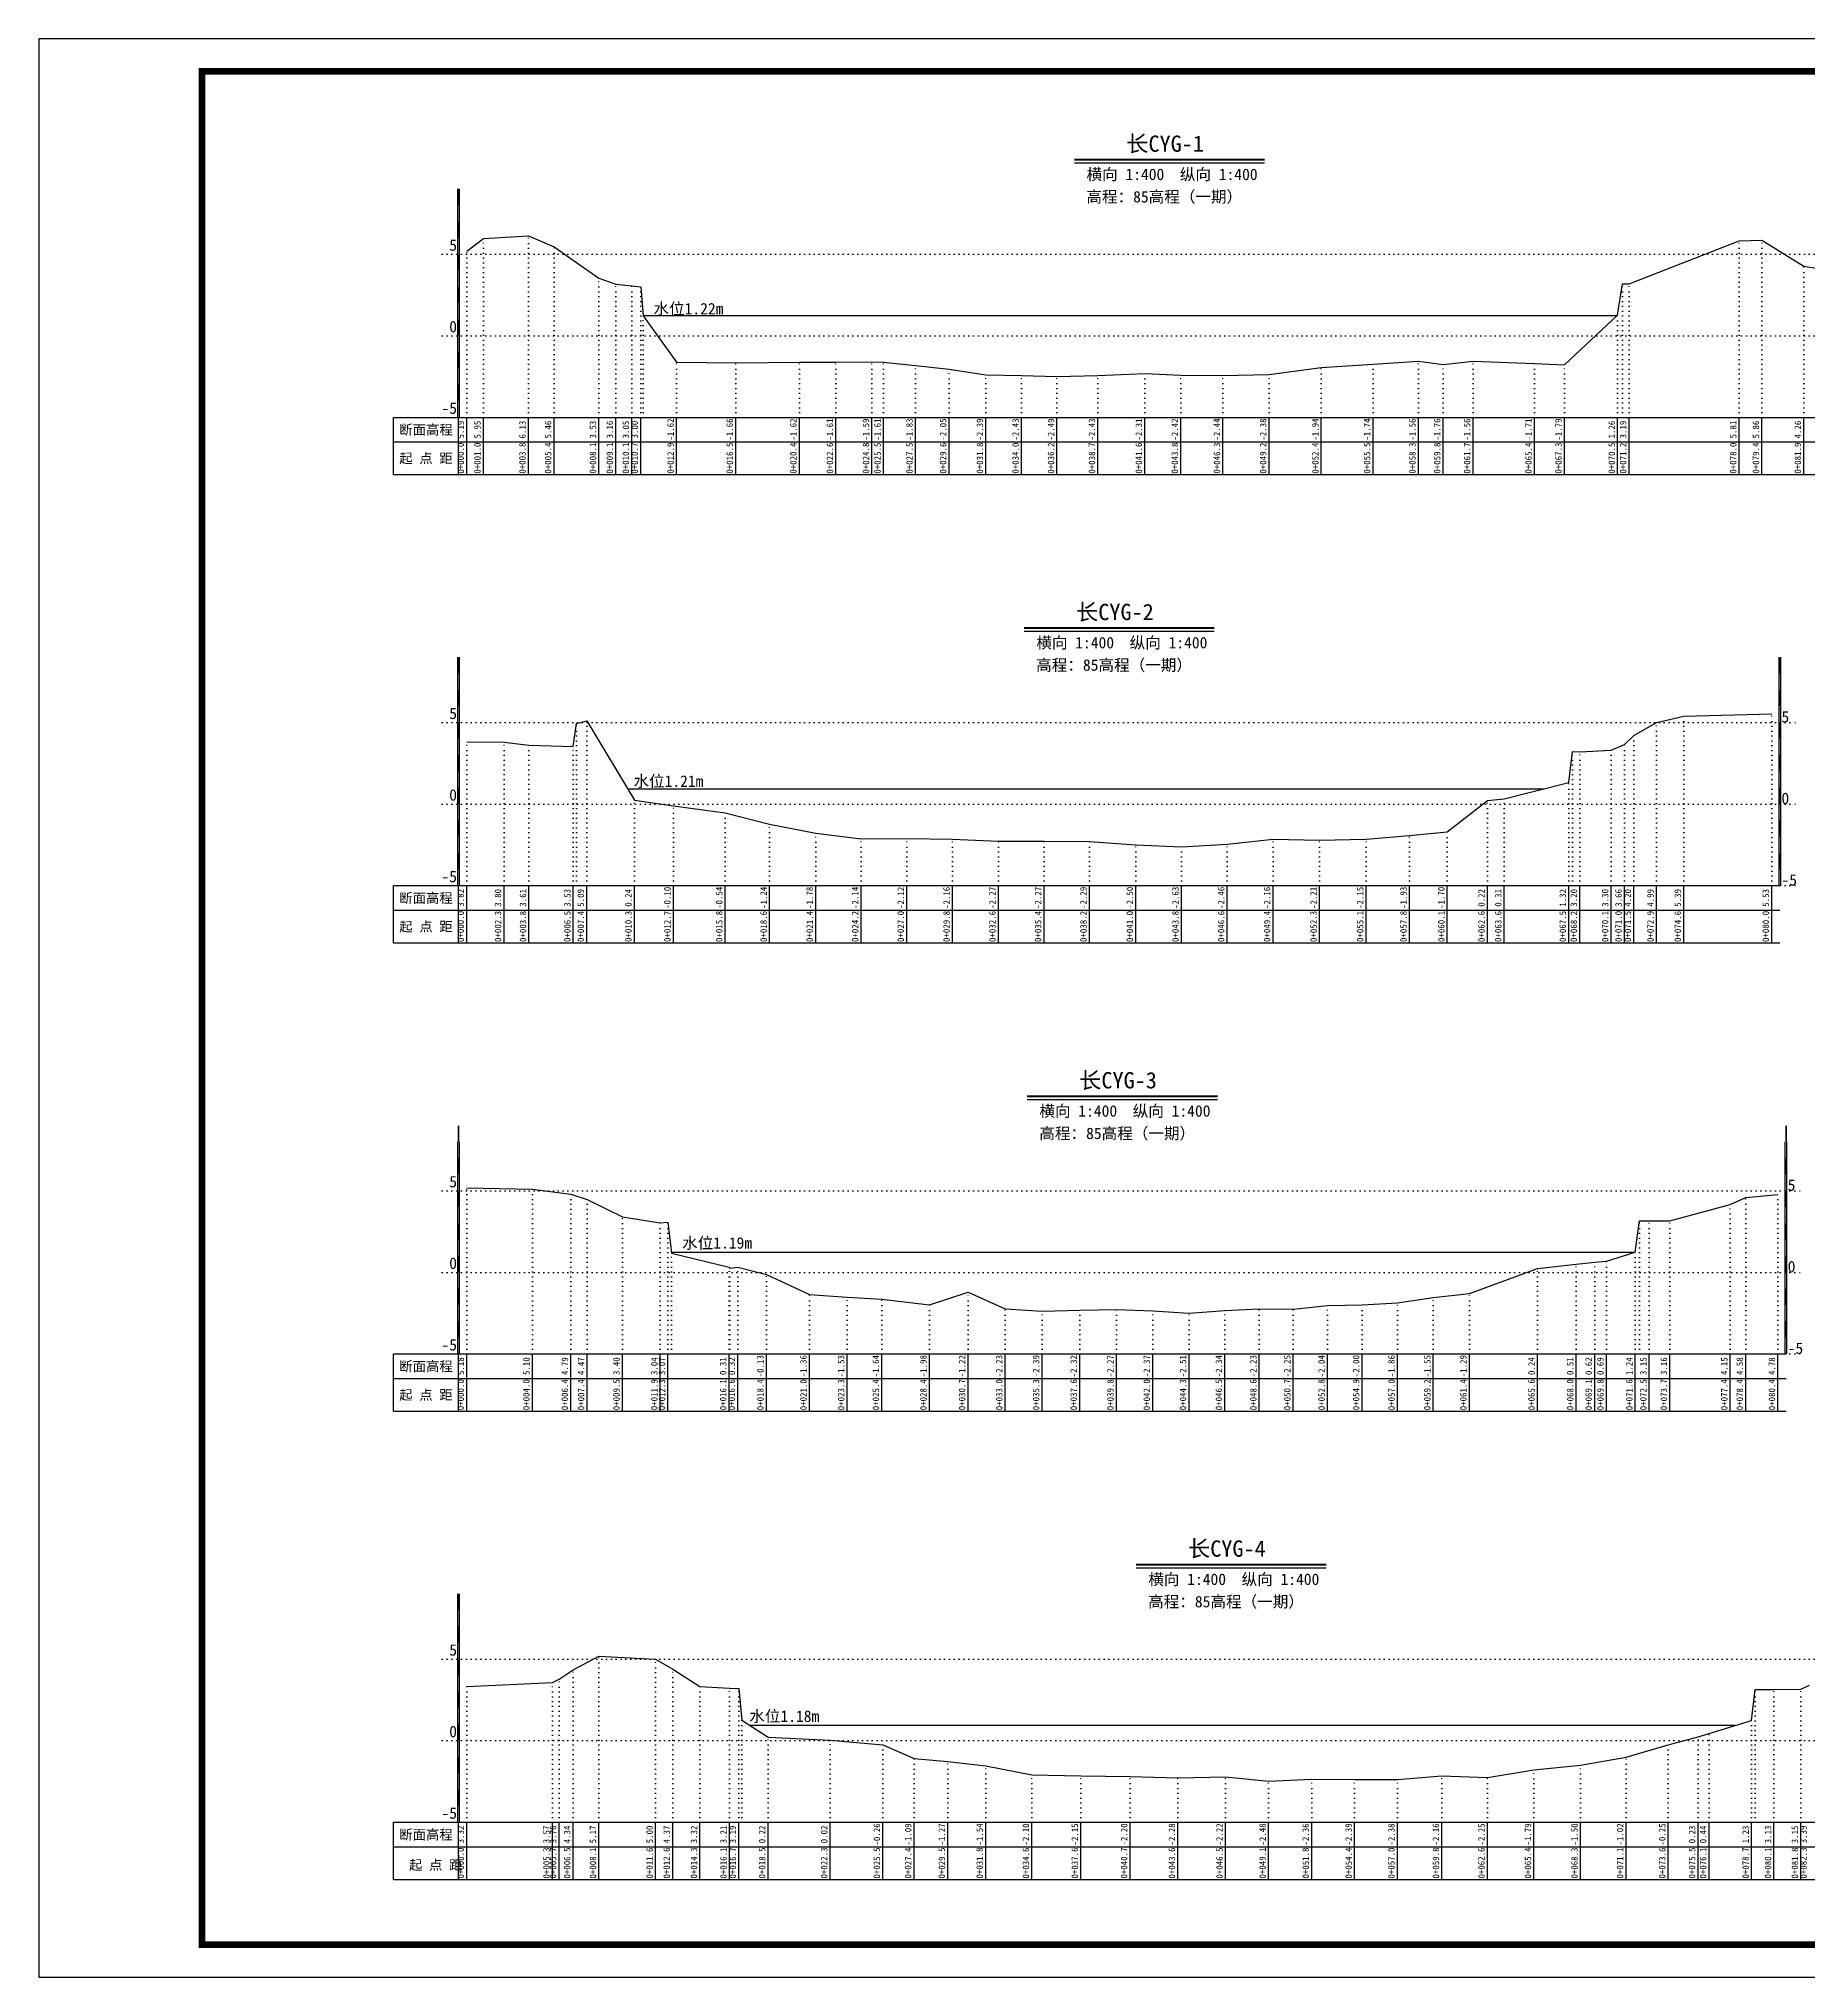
# Model space of a CAD drawing. Header units: millimetres. Extents: x 519117 to 519987, y 3371934 to 3372231.
# Drawn here: x 519116.5 to 519387.6, y 3371934.1 to 3372231.1 of the extents above; entities that cross this region are included whole.
import ezdxf
from ezdxf.enums import TextEntityAlignment as Align

# ---------------------------------------------------------------- set-up
doc = ezdxf.new("R2010")
doc.units = ezdxf.units.MM
doc.header["$LTSCALE"] = 0.4
doc.header["$MEASUREMENT"] = 0
doc.linetypes.add('X4', pattern=[1.6, 0, -1.6])
for name, color, linetype in [('DMX', 1, 'Continuous'), ('zdm1', 5, 'Continuous'), ('ZDMT5', 3, 'Continuous'), ('图框', 7, 'Continuous'), ('断面名称', 5, 'Continuous'), ('比例尺', 3, 'Continuous'), ('水位', 7, 'Continuous')]:
    doc.layers.add(name, color=color, linetype=linetype)
doc.styles.add('HDM', font='仿宋_GB2312.ttf')

msp = doc.modelspace()

# ---------------------------------------------------------------- linework, layer by layer
at = {"layer": 'DMX', "linetype": 'Continuous', "flags": 128}
for points in [[(519182.11, 3372198.54), (519184.66, 3372200.44), (519191.56, 3372200.89), (519195.48, 3372199.21), (519202.36, 3372194.39), (519204.93, 3372193.46), (519207.38, 3372193.19), (519208.76, 3372193.06), (519209.11, 3372188.59), (519214.26, 3372181.51), (519223.31, 3372181.41), (519233.06, 3372181.51), (519238.66, 3372181.54), (519244.18, 3372181.59), (519245.96, 3372181.54), (519250.86, 3372180.99), (519256.01, 3372180.44), (519261.63, 3372179.59), (519267.11, 3372179.49), (519272.53, 3372179.34), (519278.81, 3372179.49), (519285.98, 3372179.79), (519291.51, 3372179.51), (519297.96, 3372179.46), (519305.03, 3372179.61), (519313.03, 3372180.71), (519320.96, 3372181.21), (519327.91, 3372181.66), (519331.71, 3372181.16), (519336.28, 3372181.66), (519345.68, 3372181.29), (519350.28, 3372181.09), (519358.43, 3372188.71), (519359.18, 3372193.54), (519360.18, 3372193.54), (519377.06, 3372200.09), (519380.53, 3372200.21), (519386.96, 3372196.21), (519390.41, 3372195.64)], [(519182.11, 3372123.36), (519187.81, 3372123.31), (519191.63, 3372122.84), (519198.43, 3372122.64), (519198.93, 3372126.16), (519200.48, 3372126.54), (519207.78, 3372114.41), (519213.76, 3372113.56), (519221.71, 3372112.46), (519228.51, 3372110.71), (519235.56, 3372109.36), (519242.53, 3372108.46), (519249.51, 3372108.51), (519256.53, 3372108.41), (519263.56, 3372108.14), (519270.56, 3372108.14), (519277.51, 3372108.09), (519284.61, 3372107.56), (519291.61, 3372107.24), (519298.61, 3372107.66), (519305.63, 3372108.41), (519312.76, 3372108.29), (519319.91, 3372108.44), (519326.53, 3372108.99), (519332.33, 3372109.56), (519338.48, 3372114.36), (519341.06, 3372114.59), (519350.93, 3372117.11), (519351.53, 3372121.86), (519352.63, 3372121.81), (519357.43, 3372122.06), (519359.48, 3372122.96), (519360.91, 3372124.31), (519364.38, 3372126.29), (519368.56, 3372127.29), (519382.03, 3372127.64)], [(519182.11, 3372055.01), (519192.16, 3372054.81), (519198.06, 3372054.04), (519200.53, 3372053.24), (519205.96, 3372050.56), (519211.76, 3372049.66), (519212.93, 3372049.74), (519213.48, 3372045.01), (519222.31, 3372042.84), (519222.41, 3372042.71), (519223.63, 3372042.86), (519228.01, 3372041.74), (519234.61, 3372038.66), (519240.38, 3372038.24), (519245.71, 3372037.96), (519252.98, 3372037.11), (519258.91, 3372039.01), (519264.61, 3372036.49), (519270.26, 3372036.09), (519276.01, 3372036.26), (519281.63, 3372036.39), (519287.21, 3372036.14), (519292.76, 3372035.79), (519298.26, 3372036.21), (519303.53, 3372036.49), (519308.73, 3372036.44), (519313.98, 3372036.96), (519319.28, 3372037.06), (519324.71, 3372037.41), (519330.18, 3372038.19), (519335.71, 3372038.84), (519346.16, 3372042.66), (519352.08, 3372043.34), (519354.91, 3372043.61), (519356.71, 3372043.79), (519361.13, 3372045.16), (519361.78, 3372049.96), (519363.28, 3372049.94), (519366.43, 3372049.96), (519375.68, 3372052.44), (519378.06, 3372053.51), (519382.98, 3372054.01)], [(519182.11, 3371978.61), (519195.23, 3371979.24), (519196.26, 3371979.71), (519198.41, 3371981.16), (519202.36, 3371983.24), (519211.03, 3371982.81), (519213.66, 3371981.24), (519217.83, 3371978.61), (519222.36, 3371978.34), (519223.78, 3371978.29), (519224.26, 3371973.44), (519228.28, 3371970.86), (519237.78, 3371970.36), (519245.86, 3371969.66), (519250.66, 3371967.59), (519255.81, 3371967.14), (519261.61, 3371966.46), (519268.68, 3371965.06), (519276.18, 3371964.94), (519283.73, 3371964.81), (519291.06, 3371964.61), (519298.36, 3371964.76), (519304.96, 3371964.11), (519311.56, 3371964.41), (519318.13, 3371964.34), (519324.68, 3371964.36), (519331.51, 3371964.91), (519338.48, 3371964.69), (519345.61, 3371965.84), (519352.73, 3371966.56), (519359.73, 3371967.76), (519366.18, 3371969.69), (519370.76, 3371970.89), (519372.43, 3371971.41), (519378.96, 3371973.39), (519379.48, 3371978.16), (519382.38, 3371978.14), (519386.51, 3371978.19), (519387.83, 3371978.79)]]:
    msp.add_lwpolyline(points, dxfattribs=at)
at = {"layer": 'zdm1', "linetype": 'Continuous'}
for p, q in [((519180.73, 3372173.06), (519180.73, 3372208.06)), ((519180.98, 3372173.06), (519180.98, 3372208.06)), ((519170.86, 3372164.31), (519170.86, 3372173.06)), ((519170.86, 3372173.06), (519182.11, 3372173.06)), ((519180.86, 3372164.31), (519180.86, 3372173.06)), ((519182.11, 3372173.06), (519398.66, 3372173.06)), ((519170.86, 3372169.31), (519398.66, 3372169.31)), ((519170.86, 3372164.31), (519398.66, 3372164.31)), ((519180.73, 3372101.31), (519180.73, 3372136.31)), ((519180.98, 3372101.31), (519180.98, 3372136.31)), ((519383.16, 3372101.31), (519383.16, 3372136.31)), ((519383.41, 3372101.31), (519383.41, 3372136.31)), ((519170.86, 3372092.56), (519170.86, 3372101.31)), ((519170.86, 3372101.31), (519182.11, 3372101.31)), ((519180.86, 3372092.56), (519180.86, 3372101.31)), ((519182.11, 3372101.31), (519383.28, 3372101.31)), ((519170.86, 3372097.56), (519383.28, 3372097.56)), ((519170.86, 3372092.56), (519383.28, 3372092.56)), ((519180.73, 3372029.56), (519180.73, 3372062.06)), ((519180.98, 3372029.56), (519180.98, 3372062.06)), ((519384.11, 3372029.56), (519384.11, 3372062.06)), ((519384.36, 3372029.56), (519384.36, 3372062.06)), ((519170.86, 3372020.81), (519170.86, 3372029.56)), ((519170.86, 3372029.56), (519182.11, 3372029.56)), ((519180.86, 3372020.81), (519180.86, 3372029.56)), ((519182.11, 3372029.56), (519384.23, 3372029.56)), ((519170.86, 3372025.81), (519384.23, 3372025.81)), ((519170.86, 3372020.81), (519384.23, 3372020.81)), ((519180.73, 3371957.81), (519180.73, 3371992.81)), ((519180.98, 3371957.81), (519180.98, 3371992.81)), ((519170.86, 3371949.06), (519170.86, 3371957.81)), ((519170.86, 3371957.81), (519182.11, 3371957.81)), ((519180.86, 3371949.06), (519180.86, 3371957.81)), ((519182.11, 3371957.81), (519417.58, 3371957.81)), ((519170.86, 3371954.06), (519417.58, 3371954.06)), ((519170.86, 3371949.06), (519417.58, 3371949.06))]:
    msp.add_line(p, q, dxfattribs=at)
at = {"layer": 'zdm1', "linetype": 'X4'}
for p, q in [((519178.36, 3372198.06), (519401.16, 3372198.06)), ((519178.36, 3372185.56), (519401.16, 3372185.56)), ((519178.36, 3372173.06), (519401.16, 3372173.06)), ((519178.36, 3372126.31), (519385.78, 3372126.31)), ((519178.36, 3372113.81), (519385.78, 3372113.81)), ((519178.36, 3372101.31), (519385.78, 3372101.31)), ((519178.36, 3372054.56), (519386.73, 3372054.56)), ((519178.36, 3372042.06), (519386.73, 3372042.06)), ((519178.36, 3372029.56), (519386.73, 3372029.56)), ((519178.36, 3371982.81), (519420.08, 3371982.81)), ((519178.36, 3371970.31), (519420.08, 3371970.31)), ((519178.36, 3371957.81), (519420.08, 3371957.81))]:
    msp.add_line(p, q, dxfattribs=at)
at = {"layer": 'zdm1', "linetype": 'Continuous', "flags": 128}
for points in [[(519180.86, 3372205.56, 0.25, 0.25, 0), (519180.86, 3372208.06, 0.25, 0.25, 0)], [(519180.86, 3372200.56, 0.25, 0.25, 0), (519180.86, 3372203.06, 0.25, 0.25, 0)], [(519180.86, 3372195.56, 0.25, 0.25, 0), (519180.86, 3372198.06, 0.25, 0.25, 0)], [(519180.86, 3372190.56, 0.25, 0.25, 0), (519180.86, 3372193.06, 0.25, 0.25, 0)], [(519180.86, 3372185.56, 0.25, 0.25, 0), (519180.86, 3372188.06, 0.25, 0.25, 0)], [(519180.86, 3372180.56, 0.25, 0.25, 0), (519180.86, 3372183.06, 0.25, 0.25, 0)], [(519180.86, 3372175.56, 0.25, 0.25, 0), (519180.86, 3372178.06, 0.25, 0.25, 0)], [(519180.86, 3372133.81, 0.25, 0.25, 0), (519180.86, 3372136.31, 0.25, 0.25, 0)], [(519383.28, 3372133.81, 0.25, 0.25, 0), (519383.28, 3372136.31, 0.25, 0.25, 0)], [(519180.86, 3372128.81, 0.25, 0.25, 0), (519180.86, 3372131.31, 0.25, 0.25, 0)], [(519383.28, 3372128.81, 0.25, 0.25, 0), (519383.28, 3372131.31, 0.25, 0.25, 0)], [(519180.86, 3372123.81, 0.25, 0.25, 0), (519180.86, 3372126.31, 0.25, 0.25, 0)], [(519383.28, 3372123.81, 0.25, 0.25, 0), (519383.28, 3372126.31, 0.25, 0.25, 0)], [(519180.86, 3372118.81, 0.25, 0.25, 0), (519180.86, 3372121.31, 0.25, 0.25, 0)], [(519383.28, 3372118.81, 0.25, 0.25, 0), (519383.28, 3372121.31, 0.25, 0.25, 0)], [(519180.86, 3372113.81, 0.25, 0.25, 0), (519180.86, 3372116.31, 0.25, 0.25, 0)], [(519383.28, 3372113.81, 0.25, 0.25, 0), (519383.28, 3372116.31, 0.25, 0.25, 0)], [(519180.86, 3372108.81, 0.25, 0.25, 0), (519180.86, 3372111.31, 0.25, 0.25, 0)], [(519383.28, 3372108.81, 0.25, 0.25, 0), (519383.28, 3372111.31, 0.25, 0.25, 0)], [(519180.86, 3372103.81, 0.25, 0.25, 0), (519180.86, 3372106.31, 0.25, 0.25, 0)], [(519383.28, 3372103.81, 0.25, 0.25, 0), (519383.28, 3372106.31, 0.25, 0.25, 0)], [(519180.86, 3372062.06, 0.25, 0.25, 0), (519180.86, 3372064.56, 0.25, 0.25, 0)], [(519384.23, 3372062.06, 0.25, 0.25, 0), (519384.23, 3372064.56, 0.25, 0.25, 0)], [(519180.86, 3372057.06, 0.25, 0.25, 0), (519180.86, 3372059.56, 0.25, 0.25, 0)], [(519384.23, 3372057.06, 0.25, 0.25, 0), (519384.23, 3372059.56, 0.25, 0.25, 0)], [(519180.86, 3372052.06, 0.25, 0.25, 0), (519180.86, 3372054.56, 0.25, 0.25, 0)], [(519384.23, 3372052.06, 0.25, 0.25, 0), (519384.23, 3372054.56, 0.25, 0.25, 0)], [(519180.86, 3372047.06, 0.25, 0.25, 0), (519180.86, 3372049.56, 0.25, 0.25, 0)], [(519384.23, 3372047.06, 0.25, 0.25, 0), (519384.23, 3372049.56, 0.25, 0.25, 0)], [(519180.86, 3372042.06, 0.25, 0.25, 0), (519180.86, 3372044.56, 0.25, 0.25, 0)], [(519384.23, 3372042.06, 0.25, 0.25, 0), (519384.23, 3372044.56, 0.25, 0.25, 0)], [(519180.86, 3372037.06, 0.25, 0.25, 0), (519180.86, 3372039.56, 0.25, 0.25, 0)], [(519384.23, 3372037.06, 0.25, 0.25, 0), (519384.23, 3372039.56, 0.25, 0.25, 0)], [(519180.86, 3372032.06, 0.25, 0.25, 0), (519180.86, 3372034.56, 0.25, 0.25, 0)], [(519384.23, 3372032.06, 0.25, 0.25, 0), (519384.23, 3372034.56, 0.25, 0.25, 0)], [(519180.86, 3371990.31, 0.25, 0.25, 0), (519180.86, 3371992.81, 0.25, 0.25, 0)], [(519180.86, 3371985.31, 0.25, 0.25, 0), (519180.86, 3371987.81, 0.25, 0.25, 0)], [(519180.86, 3371980.31, 0.25, 0.25, 0), (519180.86, 3371982.81, 0.25, 0.25, 0)], [(519180.86, 3371975.31, 0.25, 0.25, 0), (519180.86, 3371977.81, 0.25, 0.25, 0)], [(519180.86, 3371970.31, 0.25, 0.25, 0), (519180.86, 3371972.81, 0.25, 0.25, 0)], [(519180.86, 3371965.31, 0.25, 0.25, 0), (519180.86, 3371967.81, 0.25, 0.25, 0)], [(519180.86, 3371960.31, 0.25, 0.25, 0), (519180.86, 3371962.81, 0.25, 0.25, 0)], [(519180.86, 3371950.31, 0.25, 0.25, 0), (519180.86, 3371952.81, 0.25, 0.25, 0)]]:
    msp.add_lwpolyline(points, format="xyseb", dxfattribs=at)
at = {"layer": 'ZDMT5', "linetype": 'X4'}
for p, q in [((519184.66, 3372173.06), (519184.66, 3372200.44)), ((519191.56, 3372173.06), (519191.56, 3372200.89)), ((519182.11, 3372173.06), (519182.11, 3372198.54)), ((519195.48, 3372173.06), (519195.48, 3372199.21)), ((519377.06, 3372173.06), (519377.06, 3372200.09)), ((519380.53, 3372173.06), (519380.53, 3372200.21)), ((519386.96, 3372173.06), (519386.96, 3372196.21)), ((519202.36, 3372173.06), (519202.36, 3372194.39)), ((519204.93, 3372173.06), (519204.93, 3372193.46)), ((519207.38, 3372173.06), (519207.38, 3372193.19)), ((519208.76, 3372173.06), (519208.76, 3372193.06)), ((519359.18, 3372173.06), (519359.18, 3372193.54)), ((519360.18, 3372173.06), (519360.18, 3372193.54)), ((519209.11, 3372173.06), (519209.11, 3372188.59)), ((519358.43, 3372173.06), (519358.43, 3372188.71)), ((519214.26, 3372173.06), (519214.26, 3372181.51)), ((519223.31, 3372173.06), (519223.31, 3372181.41)), ((519233.06, 3372173.06), (519233.06, 3372181.51)), ((519238.66, 3372173.06), (519238.66, 3372181.54)), ((519244.18, 3372173.06), (519244.18, 3372181.59)), ((519245.96, 3372173.06), (519245.96, 3372181.54)), ((519250.86, 3372173.06), (519250.86, 3372180.99)), ((519256.01, 3372173.06), (519256.01, 3372180.44)), ((519261.63, 3372173.06), (519261.63, 3372179.59)), ((519285.98, 3372173.06), (519285.98, 3372179.79)), ((519305.03, 3372173.06), (519305.03, 3372179.61)), ((519313.03, 3372173.06), (519313.03, 3372180.71)), ((519320.96, 3372173.06), (519320.96, 3372181.21)), ((519327.91, 3372173.06), (519327.91, 3372181.66)), ((519331.71, 3372173.06), (519331.71, 3372181.16)), ((519336.28, 3372173.06), (519336.28, 3372181.66)), ((519345.68, 3372173.06), (519345.68, 3372181.29)), ((519350.28, 3372173.06), (519350.28, 3372181.09)), ((519267.11, 3372173.06), (519267.11, 3372179.49)), ((519272.53, 3372173.06), (519272.53, 3372179.34)), ((519278.81, 3372173.06), (519278.81, 3372179.49)), ((519291.51, 3372173.06), (519291.51, 3372179.51)), ((519297.96, 3372173.06), (519297.96, 3372179.46)), ((519198.93, 3372101.31), (519198.93, 3372126.16)), ((519200.48, 3372101.31), (519200.48, 3372126.54)), ((519364.38, 3372101.31), (519364.38, 3372126.29)), ((519368.56, 3372101.31), (519368.56, 3372127.29)), ((519382.03, 3372101.31), (519382.03, 3372127.64)), ((519182.11, 3372101.31), (519182.11, 3372123.36)), ((519187.81, 3372101.31), (519187.81, 3372123.31)), ((519360.91, 3372101.31), (519360.91, 3372124.31)), ((519191.63, 3372101.31), (519191.63, 3372122.84)), ((519198.43, 3372101.31), (519198.43, 3372122.64)), ((519351.53, 3372101.31), (519351.53, 3372121.86)), ((519352.63, 3372101.31), (519352.63, 3372121.81)), ((519357.43, 3372101.31), (519357.43, 3372122.06)), ((519359.48, 3372101.31), (519359.48, 3372122.96)), ((519207.78, 3372101.31), (519207.78, 3372114.41)), ((519338.48, 3372101.31), (519338.48, 3372114.36)), ((519341.06, 3372101.31), (519341.06, 3372114.59)), ((519350.93, 3372101.31), (519350.93, 3372117.11)), ((519213.76, 3372101.31), (519213.76, 3372113.56)), ((519221.71, 3372101.31), (519221.71, 3372112.46)), ((519228.51, 3372101.31), (519228.51, 3372110.71)), ((519235.56, 3372101.31), (519235.56, 3372109.36)), ((519242.53, 3372101.31), (519242.53, 3372108.46)), ((519249.51, 3372101.31), (519249.51, 3372108.51)), ((519256.53, 3372101.31), (519256.53, 3372108.41)), ((519305.63, 3372101.31), (519305.63, 3372108.41)), ((519319.91, 3372101.31), (519319.91, 3372108.44)), ((519326.53, 3372101.31), (519326.53, 3372108.99)), ((519332.33, 3372101.31), (519332.33, 3372109.56)), ((519263.56, 3372101.31), (519263.56, 3372108.14)), ((519270.56, 3372101.31), (519270.56, 3372108.14)), ((519277.51, 3372101.31), (519277.51, 3372108.09)), ((519284.61, 3372101.31), (519284.61, 3372107.56)), ((519291.61, 3372101.31), (519291.61, 3372107.24)), ((519298.61, 3372101.31), (519298.61, 3372107.66)), ((519312.76, 3372101.31), (519312.76, 3372108.29)), ((519182.11, 3372029.56), (519182.11, 3372055.01)), ((519192.16, 3372029.56), (519192.16, 3372054.81)), ((519198.06, 3372029.56), (519198.06, 3372054.04)), ((519200.53, 3372029.56), (519200.53, 3372053.24)), ((519375.68, 3372029.56), (519375.68, 3372052.44)), ((519378.06, 3372029.56), (519378.06, 3372053.51)), ((519382.98, 3372029.56), (519382.98, 3372054.01)), ((519205.96, 3372029.56), (519205.96, 3372050.56)), ((519211.76, 3372029.56), (519211.76, 3372049.66)), ((519212.93, 3372029.56), (519212.93, 3372049.74)), ((519361.78, 3372029.56), (519361.78, 3372049.96)), ((519363.28, 3372029.56), (519363.28, 3372049.94)), ((519366.43, 3372029.56), (519366.43, 3372049.96)), ((519213.48, 3372029.56), (519213.48, 3372045.01)), ((519352.08, 3372029.56), (519352.08, 3372043.34)), ((519354.91, 3372029.56), (519354.91, 3372043.61)), ((519356.71, 3372029.56), (519356.71, 3372043.79)), ((519361.13, 3372029.56), (519361.13, 3372045.16)), ((519222.31, 3372029.56), (519222.31, 3372042.84)), ((519222.41, 3372029.56), (519222.41, 3372042.71)), ((519223.63, 3372029.56), (519223.63, 3372042.86)), ((519228.01, 3372029.56), (519228.01, 3372041.74)), ((519346.16, 3372029.56), (519346.16, 3372042.66)), ((519234.61, 3372029.56), (519234.61, 3372038.66)), ((519240.38, 3372029.56), (519240.38, 3372038.24)), ((519245.71, 3372029.56), (519245.71, 3372037.96)), ((519252.98, 3372029.56), (519252.98, 3372037.11)), ((519258.91, 3372029.56), (519258.91, 3372039.01)), ((519319.28, 3372029.56), (519319.28, 3372037.06)), ((519324.71, 3372029.56), (519324.71, 3372037.41)), ((519330.18, 3372029.56), (519330.18, 3372038.19)), ((519335.71, 3372029.56), (519335.71, 3372038.84)), ((519264.61, 3372029.56), (519264.61, 3372036.49)), ((519270.26, 3372029.56), (519270.26, 3372036.09)), ((519276.01, 3372029.56), (519276.01, 3372036.26)), ((519281.63, 3372029.56), (519281.63, 3372036.39)), ((519287.21, 3372029.56), (519287.21, 3372036.14)), ((519292.76, 3372029.56), (519292.76, 3372035.79)), ((519298.26, 3372029.56), (519298.26, 3372036.21)), ((519303.53, 3372029.56), (519303.53, 3372036.49)), ((519308.73, 3372029.56), (519308.73, 3372036.44)), ((519313.98, 3372029.56), (519313.98, 3372036.96)), ((519198.41, 3371957.81), (519198.41, 3371981.16)), ((519202.36, 3371957.81), (519202.36, 3371983.24)), ((519211.03, 3371957.81), (519211.03, 3371982.81)), ((519213.66, 3371957.81), (519213.66, 3371981.24)), ((519182.11, 3371957.81), (519182.11, 3371978.61)), ((519195.23, 3371957.81), (519195.23, 3371979.24)), ((519196.26, 3371957.81), (519196.26, 3371979.71)), ((519217.83, 3371957.81), (519217.83, 3371978.61)), ((519222.36, 3371957.81), (519222.36, 3371978.34)), ((519223.78, 3371957.81), (519223.78, 3371978.29)), ((519379.48, 3371957.81), (519379.48, 3371978.16)), ((519382.38, 3371957.81), (519382.38, 3371978.14)), ((519386.51, 3371957.81), (519386.51, 3371978.19)), ((519224.26, 3371957.81), (519224.26, 3371973.44)), ((519378.96, 3371957.81), (519378.96, 3371973.39)), ((519228.28, 3371957.81), (519228.28, 3371970.86)), ((519237.78, 3371957.81), (519237.78, 3371970.36)), ((519245.86, 3371957.81), (519245.86, 3371969.66)), ((519366.18, 3371957.81), (519366.18, 3371969.69)), ((519370.76, 3371957.81), (519370.76, 3371970.89)), ((519372.43, 3371957.81), (519372.43, 3371971.41)), ((519250.66, 3371957.81), (519250.66, 3371967.59)), ((519255.81, 3371957.81), (519255.81, 3371967.14)), ((519261.61, 3371957.81), (519261.61, 3371966.46)), ((519345.61, 3371957.81), (519345.61, 3371965.84)), ((519352.73, 3371957.81), (519352.73, 3371966.56)), ((519359.73, 3371957.81), (519359.73, 3371967.76)), ((519268.68, 3371957.81), (519268.68, 3371965.06)), ((519276.18, 3371957.81), (519276.18, 3371964.94)), ((519283.73, 3371957.81), (519283.73, 3371964.81)), ((519291.06, 3371957.81), (519291.06, 3371964.61)), ((519298.36, 3371957.81), (519298.36, 3371964.76)), ((519304.96, 3371957.81), (519304.96, 3371964.11)), ((519311.56, 3371957.81), (519311.56, 3371964.41)), ((519318.13, 3371957.81), (519318.13, 3371964.34)), ((519324.68, 3371957.81), (519324.68, 3371964.36)), ((519331.51, 3371957.81), (519331.51, 3371964.91)), ((519338.48, 3371957.81), (519338.48, 3371964.69))]:
    msp.add_line(p, q, dxfattribs=at)
at = {"layer": 'ZDMT5', "linetype": 'Continuous'}
for p, q in [((519182.11, 3372164.31), (519182.11, 3372173.06)), ((519184.66, 3372164.31), (519184.66, 3372173.06)), ((519191.56, 3372164.31), (519191.56, 3372173.06)), ((519195.48, 3372164.31), (519195.48, 3372173.06)), ((519202.36, 3372164.31), (519202.36, 3372173.06)), ((519204.93, 3372164.31), (519204.93, 3372173.06)), ((519207.38, 3372164.31), (519207.38, 3372173.06)), ((519208.76, 3372164.31), (519208.76, 3372173.06)), ((519214.26, 3372164.31), (519214.26, 3372173.06)), ((519223.31, 3372164.31), (519223.31, 3372173.06)), ((519233.06, 3372164.31), (519233.06, 3372173.06)), ((519238.66, 3372164.31), (519238.66, 3372173.06)), ((519244.18, 3372164.31), (519244.18, 3372173.06)), ((519245.96, 3372164.31), (519245.96, 3372173.06)), ((519250.86, 3372164.31), (519250.86, 3372173.06)), ((519256.01, 3372164.31), (519256.01, 3372173.06)), ((519261.63, 3372164.31), (519261.63, 3372173.06)), ((519267.11, 3372164.31), (519267.11, 3372173.06)), ((519272.53, 3372164.31), (519272.53, 3372173.06)), ((519278.81, 3372164.31), (519278.81, 3372173.06)), ((519285.98, 3372164.31), (519285.98, 3372173.06)), ((519291.51, 3372164.31), (519291.51, 3372173.06)), ((519297.96, 3372164.31), (519297.96, 3372173.06)), ((519305.03, 3372164.31), (519305.03, 3372173.06)), ((519313.03, 3372164.31), (519313.03, 3372173.06)), ((519320.96, 3372164.31), (519320.96, 3372173.06)), ((519327.91, 3372164.31), (519327.91, 3372173.06)), ((519331.71, 3372164.31), (519331.71, 3372173.06)), ((519336.28, 3372164.31), (519336.28, 3372173.06)), ((519345.68, 3372164.31), (519345.68, 3372173.06)), ((519350.28, 3372164.31), (519350.28, 3372173.06)), ((519358.43, 3372164.31), (519358.43, 3372173.06)), ((519360.18, 3372164.31), (519360.18, 3372173.06)), ((519377.06, 3372164.31), (519377.06, 3372173.06)), ((519380.53, 3372164.31), (519380.53, 3372173.06)), ((519386.96, 3372164.31), (519386.96, 3372173.06)), ((519182.11, 3372092.56), (519182.11, 3372101.31)), ((519187.81, 3372092.56), (519187.81, 3372101.31)), ((519191.63, 3372092.56), (519191.63, 3372101.31)), ((519198.43, 3372092.56), (519198.43, 3372101.31)), ((519200.48, 3372092.56), (519200.48, 3372101.31)), ((519207.78, 3372092.56), (519207.78, 3372101.31)), ((519213.76, 3372092.56), (519213.76, 3372101.31)), ((519221.71, 3372092.56), (519221.71, 3372101.31)), ((519228.51, 3372092.56), (519228.51, 3372101.31)), ((519235.56, 3372092.56), (519235.56, 3372101.31)), ((519242.53, 3372092.56), (519242.53, 3372101.31)), ((519249.51, 3372092.56), (519249.51, 3372101.31)), ((519256.53, 3372092.56), (519256.53, 3372101.31)), ((519263.56, 3372092.56), (519263.56, 3372101.31)), ((519270.56, 3372092.56), (519270.56, 3372101.31)), ((519277.51, 3372092.56), (519277.51, 3372101.31)), ((519284.61, 3372092.56), (519284.61, 3372101.31)), ((519291.61, 3372092.56), (519291.61, 3372101.31)), ((519298.61, 3372092.56), (519298.61, 3372101.31)), ((519305.63, 3372092.56), (519305.63, 3372101.31)), ((519312.76, 3372092.56), (519312.76, 3372101.31)), ((519319.91, 3372092.56), (519319.91, 3372101.31)), ((519326.53, 3372092.56), (519326.53, 3372101.31)), ((519332.33, 3372092.56), (519332.33, 3372101.31)), ((519338.48, 3372092.56), (519338.48, 3372101.31)), ((519341.06, 3372092.56), (519341.06, 3372101.31)), ((519350.93, 3372092.56), (519350.93, 3372101.31)), ((519352.63, 3372092.56), (519352.63, 3372101.31)), ((519357.43, 3372092.56), (519357.43, 3372101.31)), ((519359.48, 3372092.56), (519359.48, 3372101.31)), ((519360.91, 3372092.56), (519360.91, 3372101.31)), ((519364.38, 3372092.56), (519364.38, 3372101.31)), ((519368.56, 3372092.56), (519368.56, 3372101.31)), ((519382.03, 3372092.56), (519382.03, 3372101.31)), ((519182.11, 3372020.81), (519182.11, 3372029.56)), ((519192.16, 3372020.81), (519192.16, 3372029.56)), ((519198.06, 3372020.81), (519198.06, 3372029.56)), ((519200.53, 3372020.81), (519200.53, 3372029.56)), ((519205.96, 3372020.81), (519205.96, 3372029.56)), ((519211.76, 3372020.81), (519211.76, 3372029.56)), ((519212.93, 3372020.81), (519212.93, 3372029.56)), ((519222.31, 3372020.81), (519222.31, 3372029.56)), ((519223.63, 3372020.81), (519223.63, 3372029.56)), ((519228.01, 3372020.81), (519228.01, 3372029.56)), ((519234.61, 3372020.81), (519234.61, 3372029.56)), ((519240.38, 3372020.81), (519240.38, 3372029.56)), ((519245.71, 3372020.81), (519245.71, 3372029.56)), ((519252.98, 3372020.81), (519252.98, 3372029.56)), ((519258.91, 3372020.81), (519258.91, 3372029.56)), ((519264.61, 3372020.81), (519264.61, 3372029.56)), ((519270.26, 3372020.81), (519270.26, 3372029.56)), ((519276.01, 3372020.81), (519276.01, 3372029.56)), ((519281.63, 3372020.81), (519281.63, 3372029.56)), ((519287.21, 3372020.81), (519287.21, 3372029.56)), ((519292.76, 3372020.81), (519292.76, 3372029.56)), ((519298.26, 3372020.81), (519298.26, 3372029.56)), ((519303.53, 3372020.81), (519303.53, 3372029.56)), ((519308.73, 3372020.81), (519308.73, 3372029.56)), ((519313.98, 3372020.81), (519313.98, 3372029.56)), ((519319.28, 3372020.81), (519319.28, 3372029.56)), ((519324.71, 3372020.81), (519324.71, 3372029.56)), ((519330.18, 3372020.81), (519330.18, 3372029.56)), ((519335.71, 3372020.81), (519335.71, 3372029.56)), ((519346.16, 3372020.81), (519346.16, 3372029.56)), ((519352.08, 3372020.81), (519352.08, 3372029.56)), ((519354.91, 3372020.81), (519354.91, 3372029.56)), ((519356.71, 3372020.81), (519356.71, 3372029.56)), ((519361.13, 3372020.81), (519361.13, 3372029.56)), ((519363.28, 3372020.81), (519363.28, 3372029.56)), ((519366.43, 3372020.81), (519366.43, 3372029.56)), ((519375.68, 3372020.81), (519375.68, 3372029.56)), ((519378.06, 3372020.81), (519378.06, 3372029.56)), ((519382.98, 3372020.81), (519382.98, 3372029.56)), ((519182.11, 3371949.06), (519182.11, 3371957.81)), ((519195.23, 3371949.06), (519195.23, 3371957.81)), ((519196.26, 3371949.06), (519196.26, 3371957.81)), ((519198.41, 3371949.06), (519198.41, 3371957.81)), ((519202.36, 3371949.06), (519202.36, 3371957.81)), ((519211.03, 3371949.06), (519211.03, 3371957.81)), ((519213.66, 3371949.06), (519213.66, 3371957.81)), ((519217.83, 3371949.06), (519217.83, 3371957.81)), ((519222.36, 3371949.06), (519222.36, 3371957.81)), ((519223.78, 3371949.06), (519223.78, 3371957.81)), ((519228.28, 3371949.06), (519228.28, 3371957.81)), ((519237.78, 3371949.06), (519237.78, 3371957.81)), ((519245.86, 3371949.06), (519245.86, 3371957.81)), ((519250.66, 3371949.06), (519250.66, 3371957.81)), ((519255.81, 3371949.06), (519255.81, 3371957.81)), ((519261.61, 3371949.06), (519261.61, 3371957.81)), ((519268.68, 3371949.06), (519268.68, 3371957.81)), ((519276.18, 3371949.06), (519276.18, 3371957.81)), ((519283.73, 3371949.06), (519283.73, 3371957.81)), ((519291.06, 3371949.06), (519291.06, 3371957.81)), ((519298.36, 3371949.06), (519298.36, 3371957.81)), ((519304.96, 3371949.06), (519304.96, 3371957.81)), ((519311.56, 3371949.06), (519311.56, 3371957.81)), ((519318.13, 3371949.06), (519318.13, 3371957.81)), ((519324.68, 3371949.06), (519324.68, 3371957.81)), ((519331.51, 3371949.06), (519331.51, 3371957.81)), ((519338.48, 3371949.06), (519338.48, 3371957.81)), ((519345.61, 3371949.06), (519345.61, 3371957.81)), ((519352.73, 3371949.06), (519352.73, 3371957.81)), ((519359.73, 3371949.06), (519359.73, 3371957.81)), ((519366.18, 3371949.06), (519366.18, 3371957.81)), ((519370.76, 3371949.06), (519370.76, 3371957.81)), ((519372.43, 3371949.06), (519372.43, 3371957.81)), ((519378.96, 3371949.06), (519378.96, 3371957.81)), ((519382.38, 3371949.06), (519382.38, 3371957.81)), ((519386.51, 3371949.06), (519386.51, 3371957.81))]:
    msp.add_line(p, q, dxfattribs=at)
at = {"layer": '图框', "flags": 128}
msp.add_lwpolyline([(519116.53, 3371934.06), (519536.53, 3371934.06), (519536.53, 3372231.06), (519116.53, 3372231.06)], close=True, dxfattribs=at)
at = {"layer": '图框', "const_width": 1, "flags": 128}
msp.add_lwpolyline([(519141.53, 3371939.06), (519531.53, 3371939.06), (519531.53, 3372226.06), (519141.53, 3372226.06)], close=True, dxfattribs=at)
at = {"layer": '比例尺', "color": 3, "linetype": 'Continuous', "lineweight": 40}
for p, q in [((519275.2, 3372212.56), (519304.32, 3372212.56)), ((519267.51, 3372140.81), (519296.63, 3372140.81)), ((519267.98, 3372069.06), (519297.11, 3372069.06)), ((519284.66, 3371997.31), (519313.78, 3371997.31))]:
    msp.add_line(p, q, dxfattribs=at)
at = {"layer": '比例尺', "color": 3, "linetype": 'Continuous'}
for p, q in [((519275.2, 3372212.06), (519304.32, 3372212.06)), ((519267.51, 3372140.31), (519296.63, 3372140.31)), ((519267.98, 3372068.56), (519297.11, 3372068.56)), ((519284.66, 3371996.81), (519313.78, 3371996.81))]:
    msp.add_line(p, q, dxfattribs=at)
at = {"layer": '水位', "color": 6, "linetype": 'Continuous', "flags": 128}
for points in [[(519358.31, 3372188.6), (519209.11, 3372188.6)], [(519206.74, 3372116.15), (519347.17, 3372116.15)], [(519213.47, 3372045.17), (519361.13, 3372045.17)], [(519225.45, 3371972.68), (519376.61, 3371972.68)]]:
    msp.add_lwpolyline(points, dxfattribs=at)

# ---------------------------------------------------------------- texts
at = {"layer": 'zdm1', "linetype": 'Continuous', "style": 'HDM'}
for s, p in [('5', (519180.61, 3372198.06)), ('0', (519180.61, 3372185.56)), ('-5', (519180.61, 3372173.06)), ('5', (519180.61, 3372126.31)), ('0', (519180.61, 3372113.81)), ('-5', (519180.61, 3372101.31)), ('5', (519180.61, 3372054.56)), ('0', (519180.61, 3372042.06)), ('-5', (519180.61, 3372029.56)), ('5', (519180.61, 3371982.81)), ('0', (519180.61, 3371970.31)), ('-5', (519180.61, 3371957.81))]:
    msp.add_text(s, height=1.75, dxfattribs=at).set_placement(p, align=Align.BOTTOM_RIGHT)
for s, p in [('断面高程', (519175.86, 3372171.19)), ('起 点 距', (519175.86, 3372166.81)), ('断面高程', (519175.86, 3372099.44)), ('起 点 距', (519175.86, 3372095.06)), ('断面高程', (519175.86, 3372027.69)), ('起 点 距', (519175.86, 3372023.31)), ('断面高程', (519175.86, 3371955.94)), ('起 点 距', (519177.35, 3371951.29))]:
    msp.add_text(s, height=1.5, dxfattribs=at).set_placement(p, align=Align.MIDDLE)
for s, p in [('5', (519383.53, 3372126.31)), ('0', (519383.53, 3372113.81)), ('-5', (519383.53, 3372101.31)), ('5', (519384.48, 3372054.56)), ('0', (519384.48, 3372042.06)), ('-5', (519384.48, 3372029.56))]:
    msp.add_text(s, height=1.75, dxfattribs=at).set_placement(p)
at = {"layer": 'ZDMT5', "linetype": 'Continuous', "style": 'HDM'}
for s, p in [('5.19', (519181.98, 3372171.19)), ('5.95', (519184.53, 3372171.19)), ('6.13', (519191.43, 3372171.19)), ('5.46', (519195.36, 3372171.19)), ('3.53', (519202.23, 3372171.19)), ('3.16', (519204.81, 3372171.19)), ('3.05', (519207.26, 3372171.19)), ('3.00', (519208.63, 3372171.19)), ('-1.62', (519214.13, 3372171.19)), ('-1.66', (519223.18, 3372171.19)), ('-1.62', (519232.93, 3372171.19)), ('-1.61', (519238.53, 3372171.19)), ('-1.59', (519244.06, 3372171.19)), ('-1.61', (519245.83, 3372171.19)), ('-1.83', (519250.73, 3372171.19)), ('-2.05', (519255.88, 3372171.19)), ('-2.39', (519261.51, 3372171.19)), ('-2.43', (519266.98, 3372171.19)), ('-2.49', (519272.41, 3372171.19)), ('-2.43', (519278.68, 3372171.19)), ('-2.31', (519285.86, 3372171.19)), ('-2.42', (519291.38, 3372171.19)), ('-2.44', (519297.83, 3372171.19)), ('-2.38', (519304.91, 3372171.19)), ('-1.94', (519312.91, 3372171.19)), ('-1.74', (519320.83, 3372171.19)), ('-1.56', (519327.78, 3372171.19)), ('-1.76', (519331.58, 3372171.19)), ('-1.56', (519336.16, 3372171.19)), ('-1.71', (519345.56, 3372171.19)), ('-1.79', (519350.16, 3372171.19)), ('1.26', (519358.31, 3372171.19)), ('3.19', (519360.06, 3372171.19)), ('5.81', (519376.93, 3372171.19)), ('5.86', (519380.41, 3372171.19)), ('4.26', (519386.83, 3372171.19)), ('0+000.0', (519181.98, 3372166.81)), ('0+001.0', (519184.53, 3372166.81)), ('0+003.8', (519191.43, 3372166.81)), ('0+005.4', (519195.36, 3372166.81)), ('0+008.1', (519202.23, 3372166.81)), ('0+009.1', (519204.81, 3372166.81)), ('0+010.1', (519207.26, 3372166.81)), ('0+010.7', (519208.63, 3372166.81)), ('0+012.9', (519214.13, 3372166.81)), ('0+016.5', (519223.18, 3372166.81)), ('0+020.4', (519232.93, 3372166.81)), ('0+022.6', (519238.53, 3372166.81)), ('0+024.8', (519244.06, 3372166.81)), ('0+025.5', (519245.83, 3372166.81)), ('0+027.5', (519250.73, 3372166.81)), ('0+029.6', (519255.88, 3372166.81)), ('0+031.8', (519261.51, 3372166.81)), ('0+034.0', (519266.98, 3372166.81)), ('0+036.2', (519272.41, 3372166.81)), ('0+038.7', (519278.68, 3372166.81)), ('0+041.6', (519285.86, 3372166.81)), ('0+043.8', (519291.38, 3372166.81)), ('0+046.3', (519297.83, 3372166.81)), ('0+049.2', (519304.91, 3372166.81)), ('0+052.4', (519312.91, 3372166.81)), ('0+055.5', (519320.83, 3372166.81)), ('0+058.3', (519327.78, 3372166.81)), ('0+059.8', (519331.58, 3372166.81)), ('0+061.7', (519336.16, 3372166.81)), ('0+065.4', (519345.56, 3372166.81)), ('0+067.3', (519350.16, 3372166.81)), ('0+070.5', (519358.31, 3372166.81)), ('0+071.2', (519360.06, 3372166.81)), ('0+078.0', (519376.93, 3372166.81)), ('0+079.4', (519380.41, 3372166.81)), ('0+081.9', (519386.83, 3372166.81)), ('3.82', (519181.98, 3372099.44)), ('3.80', (519187.68, 3372099.44)), ('3.61', (519191.51, 3372099.44)), ('3.53', (519198.31, 3372099.44)), ('5.09', (519200.36, 3372099.44)), ('0.24', (519207.66, 3372099.44)), ('-0.10', (519213.63, 3372099.44)), ('-0.54', (519221.58, 3372099.44)), ('-1.24', (519228.38, 3372099.44)), ('-1.78', (519235.43, 3372099.44)), ('-2.14', (519242.41, 3372099.44)), ('-2.12', (519249.38, 3372099.44)), ('-2.16', (519256.41, 3372099.44)), ('-2.27', (519263.43, 3372099.44)), ('-2.27', (519270.43, 3372099.44)), ('-2.29', (519277.38, 3372099.44)), ('-2.50', (519284.48, 3372099.44)), ('-2.63', (519291.48, 3372099.44)), ('-2.46', (519298.48, 3372099.44)), ('-2.16', (519305.51, 3372099.44)), ('-2.21', (519312.63, 3372099.44)), ('-2.15', (519319.78, 3372099.44)), ('-1.93', (519326.41, 3372099.44)), ('-1.70', (519332.21, 3372099.44)), ('0.22', (519338.36, 3372099.44)), ('0.31', (519340.93, 3372099.44)), ('1.32', (519350.81, 3372099.44)), ('3.20', (519352.51, 3372099.44)), ('3.30', (519357.31, 3372099.44)), ('3.66', (519359.36, 3372099.44)), ('4.20', (519360.78, 3372099.44)), ('4.99', (519364.26, 3372099.44)), ('5.39', (519368.43, 3372099.44)), ('5.53', (519381.91, 3372099.44)), ('0+000.0', (519181.98, 3372095.06)), ('0+002.3', (519187.68, 3372095.06)), ('0+003.8', (519191.51, 3372095.06)), ('0+006.5', (519198.31, 3372095.06)), ('0+007.4', (519200.36, 3372095.06)), ('0+010.3', (519207.66, 3372095.06)), ('0+012.7', (519213.63, 3372095.06)), ('0+015.8', (519221.58, 3372095.06)), ('0+018.6', (519228.38, 3372095.06)), ('0+021.4', (519235.43, 3372095.06)), ('0+024.2', (519242.41, 3372095.06)), ('0+027.0', (519249.38, 3372095.06)), ('0+029.8', (519256.41, 3372095.06)), ('0+032.6', (519263.43, 3372095.06)), ('0+035.4', (519270.43, 3372095.06)), ('0+038.2', (519277.38, 3372095.06)), ('0+041.0', (519284.48, 3372095.06)), ('0+043.8', (519291.48, 3372095.06)), ('0+046.6', (519298.48, 3372095.06)), ('0+049.4', (519305.51, 3372095.06)), ('0+052.3', (519312.63, 3372095.06)), ('0+055.1', (519319.78, 3372095.06)), ('0+057.8', (519326.41, 3372095.06)), ('0+060.1', (519332.21, 3372095.06)), ('0+062.6', (519338.36, 3372095.06)), ('0+063.6', (519340.93, 3372095.06)), ('0+067.5', (519350.81, 3372095.06)), ('0+068.2', (519352.51, 3372095.06)), ('0+070.1', (519357.31, 3372095.06)), ('0+071.0', (519359.36, 3372095.06)), ('0+071.5', (519360.78, 3372095.06)), ('0+072.9', (519364.26, 3372095.06)), ('0+074.6', (519368.43, 3372095.06)), ('0+080.0', (519381.91, 3372095.06)), ('5.18', (519181.98, 3372027.69)), ('5.10', (519192.03, 3372027.69)), ('4.79', (519197.93, 3372027.69)), ('4.47', (519200.41, 3372027.69)), ('3.40', (519205.83, 3372027.69)), ('3.04', (519211.63, 3372027.69)), ('3.07', (519212.81, 3372027.69)), ('0.31', (519222.18, 3372027.69)), ('0.32', (519223.51, 3372027.69)), ('-0.13', (519227.88, 3372027.69)), ('-1.36', (519234.48, 3372027.69)), ('-1.53', (519240.26, 3372027.69)), ('-1.64', (519245.58, 3372027.69)), ('-1.98', (519252.86, 3372027.69)), ('-1.22', (519258.78, 3372027.69)), ('-2.23', (519264.48, 3372027.69)), ('-2.39', (519270.13, 3372027.69)), ('-2.32', (519275.88, 3372027.69)), ('-2.27', (519281.51, 3372027.69)), ('-2.37', (519287.08, 3372027.69)), ('-2.51', (519292.63, 3372027.69)), ('-2.34', (519298.13, 3372027.69)), ('-2.23', (519303.41, 3372027.69)), ('-2.25', (519308.61, 3372027.69)), ('-2.04', (519313.86, 3372027.69)), ('-2.00', (519319.16, 3372027.69)), ('-1.86', (519324.58, 3372027.69)), ('-1.55', (519330.06, 3372027.69)), ('-1.29', (519335.58, 3372027.69)), ('0.24', (519346.03, 3372027.69)), ('0.51', (519351.96, 3372027.69)), ('0.62', (519354.78, 3372027.69)), ('0.69', (519356.58, 3372027.69)), ('1.24', (519361.01, 3372027.69)), ('3.15', (519363.16, 3372027.69)), ('3.16', (519366.31, 3372027.69)), ('4.15', (519375.56, 3372027.69)), ('4.58', (519377.93, 3372027.69)), ('4.78', (519382.86, 3372027.69)), ('0+000.0', (519181.98, 3372023.31)), ('0+004.0', (519192.03, 3372023.31)), ('0+006.4', (519197.93, 3372023.31)), ('0+007.4', (519200.41, 3372023.31)), ('0+009.5', (519205.83, 3372023.31)), ('0+011.9', (519211.63, 3372023.31)), ('0+012.3', (519212.81, 3372023.31)), ('0+016.1', (519222.18, 3372023.31)), ('0+016.6', (519223.51, 3372023.31)), ('0+018.4', (519227.88, 3372023.31)), ('0+021.0', (519234.48, 3372023.31)), ('0+023.3', (519240.26, 3372023.31)), ('0+025.4', (519245.58, 3372023.31)), ('0+028.4', (519252.86, 3372023.31)), ('0+030.7', (519258.78, 3372023.31)), ('0+033.0', (519264.48, 3372023.31)), ('0+035.3', (519270.13, 3372023.31)), ('0+037.6', (519275.88, 3372023.31)), ('0+039.8', (519281.51, 3372023.31)), ('0+042.0', (519287.08, 3372023.31)), ('0+044.3', (519292.63, 3372023.31)), ('0+046.5', (519298.13, 3372023.31)), ('0+048.6', (519303.41, 3372023.31)), ('0+050.7', (519308.61, 3372023.31)), ('0+052.8', (519313.86, 3372023.31)), ('0+054.9', (519319.16, 3372023.31)), ('0+057.0', (519324.58, 3372023.31)), ('0+059.2', (519330.06, 3372023.31)), ('0+061.4', (519335.58, 3372023.31)), ('0+065.6', (519346.03, 3372023.31)), ('0+068.0', (519351.96, 3372023.31)), ('0+069.1', (519354.78, 3372023.31)), ('0+069.8', (519356.58, 3372023.31)), ('0+071.6', (519361.01, 3372023.31)), ('0+072.5', (519363.16, 3372023.31)), ('0+073.7', (519366.31, 3372023.31)), ('0+077.4', (519375.56, 3372023.31)), ('0+078.4', (519377.93, 3372023.31)), ('0+080.4', (519382.86, 3372023.31)), ('3.32', (519181.98, 3371955.94)), ('3.57', (519195.11, 3371955.94)), ('3.76', (519196.13, 3371955.94)), ('4.34', (519198.28, 3371955.94)), ('5.17', (519202.23, 3371955.94)), ('5.00', (519210.91, 3371955.94)), ('4.37', (519213.53, 3371955.94)), ('3.32', (519217.71, 3371955.94)), ('3.21', (519222.23, 3371955.94)), ('3.19', (519223.66, 3371955.94)), ('0.22', (519228.16, 3371955.94)), ('0.02', (519237.66, 3371955.94)), ('-0.26', (519245.73, 3371955.94)), ('-1.09', (519250.53, 3371955.94)), ('-1.27', (519255.68, 3371955.94)), ('-1.54', (519261.48, 3371955.94)), ('-2.10', (519268.56, 3371955.94)), ('-2.15', (519276.06, 3371955.94)), ('-2.20', (519283.61, 3371955.94)), ('-2.28', (519290.93, 3371955.94)), ('-2.22', (519298.23, 3371955.94)), ('-2.48', (519304.83, 3371955.94)), ('-2.36', (519311.43, 3371955.94)), ('-2.39', (519318.01, 3371955.94)), ('-2.38', (519324.56, 3371955.94)), ('-2.16', (519331.38, 3371955.94)), ('-2.25', (519338.36, 3371955.94)), ('-1.79', (519345.48, 3371955.94)), ('-1.50', (519352.61, 3371955.94)), ('-1.02', (519359.61, 3371955.94)), ('-0.25', (519366.06, 3371955.94)), ('0.23', (519370.63, 3371955.94)), ('0.44', (519372.31, 3371955.94)), ('1.23', (519378.83, 3371955.94)), ('3.13', (519382.26, 3371955.94)), ('3.15', (519386.38, 3371955.94)), ('3.39', (519387.71, 3371955.94)), ('0+000.0', (519181.98, 3371951.56)), ('0+005.7', (519196.13, 3371951.56)), ('0+006.5', (519198.28, 3371951.56)), ('0+008.1', (519202.23, 3371951.56)), ('0+011.6', (519210.91, 3371951.56)), ('0+012.6', (519213.53, 3371951.56)), ('0+016.1', (519222.23, 3371951.56)), ('0+016.7', (519223.66, 3371951.56)), ('0+018.5', (519228.16, 3371951.56)), ('0+025.5', (519245.73, 3371951.56)), ('0+027.4', (519250.53, 3371951.56)), ('0+029.5', (519255.68, 3371951.56)), ('0+031.8', (519261.48, 3371951.56)), ('0+034.6', (519268.56, 3371951.56)), ('0+037.6', (519276.06, 3371951.56)), ('0+040.7', (519283.61, 3371951.56)), ('0+043.6', (519290.93, 3371951.56)), ('0+046.5', (519298.23, 3371951.56)), ('0+049.1', (519304.83, 3371951.56)), ('0+051.8', (519311.43, 3371951.56)), ('0+054.4', (519318.01, 3371951.56)), ('0+057.0', (519324.56, 3371951.56)), ('0+059.8', (519331.38, 3371951.56)), ('0+062.6', (519338.36, 3371951.56)), ('0+065.4', (519345.48, 3371951.56)), ('0+071.1', (519359.61, 3371951.56)), ('0+073.6', (519366.06, 3371951.56)), ('0+075.5', (519370.63, 3371951.56)), ('0+076.1', (519372.31, 3371951.56)), ('0+078.7', (519378.83, 3371951.56)), ('0+080.1', (519382.26, 3371951.56)), ('0+081.8', (519386.38, 3371951.56)), ('0+005.3', (519195.11, 3371951.56)), ('0+014.3', (519217.71, 3371951.56)), ('0+022.3', (519237.66, 3371951.56)), ('0+068.3', (519352.61, 3371951.56)), ('0+082.3', (519387.71, 3371951.56))]:
    msp.add_text(s, height=1, rotation=90, dxfattribs=at).set_placement(p, align=Align.BOTTOM_CENTER)
at = {"layer": '断面名称', "color": 5, "linetype": 'Continuous', "style": 'HDM'}
for s, p in [('长CYG-1', (519289.09, 3372215.04)), ('长CYG-2', (519281.4, 3372143.29)), ('长CYG-3', (519281.88, 3372071.54)), ('长CYG-4', (519298.55, 3371999.79))]:
    msp.add_text(s, height=2.5, dxfattribs=at).set_placement(p, align=Align.MIDDLE)
at = {"layer": '比例尺', "color": 3, "linetype": 'Continuous', "style": 'HDM'}
for s, p in [('横向 1:400  纵向 1:400', (519303.27, 3372208.89)), ('高程：85高程（一期）', (519300.9, 3372205.46)), ('横向 1:400  纵向 1:400', (519295.58, 3372137.14)), ('高程：85高程（一期）', (519293.21, 3372133.71)), ('横向 1:400  纵向 1:400', (519296.05, 3372065.39)), ('高程：85高程（一期）', (519293.69, 3372061.96)), ('横向 1:400  纵向 1:400', (519312.73, 3371993.64)), ('高程：85高程（一期）', (519310.36, 3371990.21))]:
    msp.add_text(s, height=1.75, dxfattribs=at).set_placement(p, align=Align.BOTTOM_RIGHT)
at = {"layer": '水位', "color": 6, "linetype": 'Continuous', "style": 'HDM'}
for s, p in [('水位1.22m', (519216.07, 3372189.75)), ('水位1.21m', (519213, 3372117.36)), ('水位1.19m', (519220.46, 3372046.61)), ('水位1.18m', (519230.75, 3371974.1))]:
    msp.add_text(s, height=1.75, dxfattribs=at).set_placement(p, align=Align.MIDDLE)

doc.saveas('drawing.dxf')
